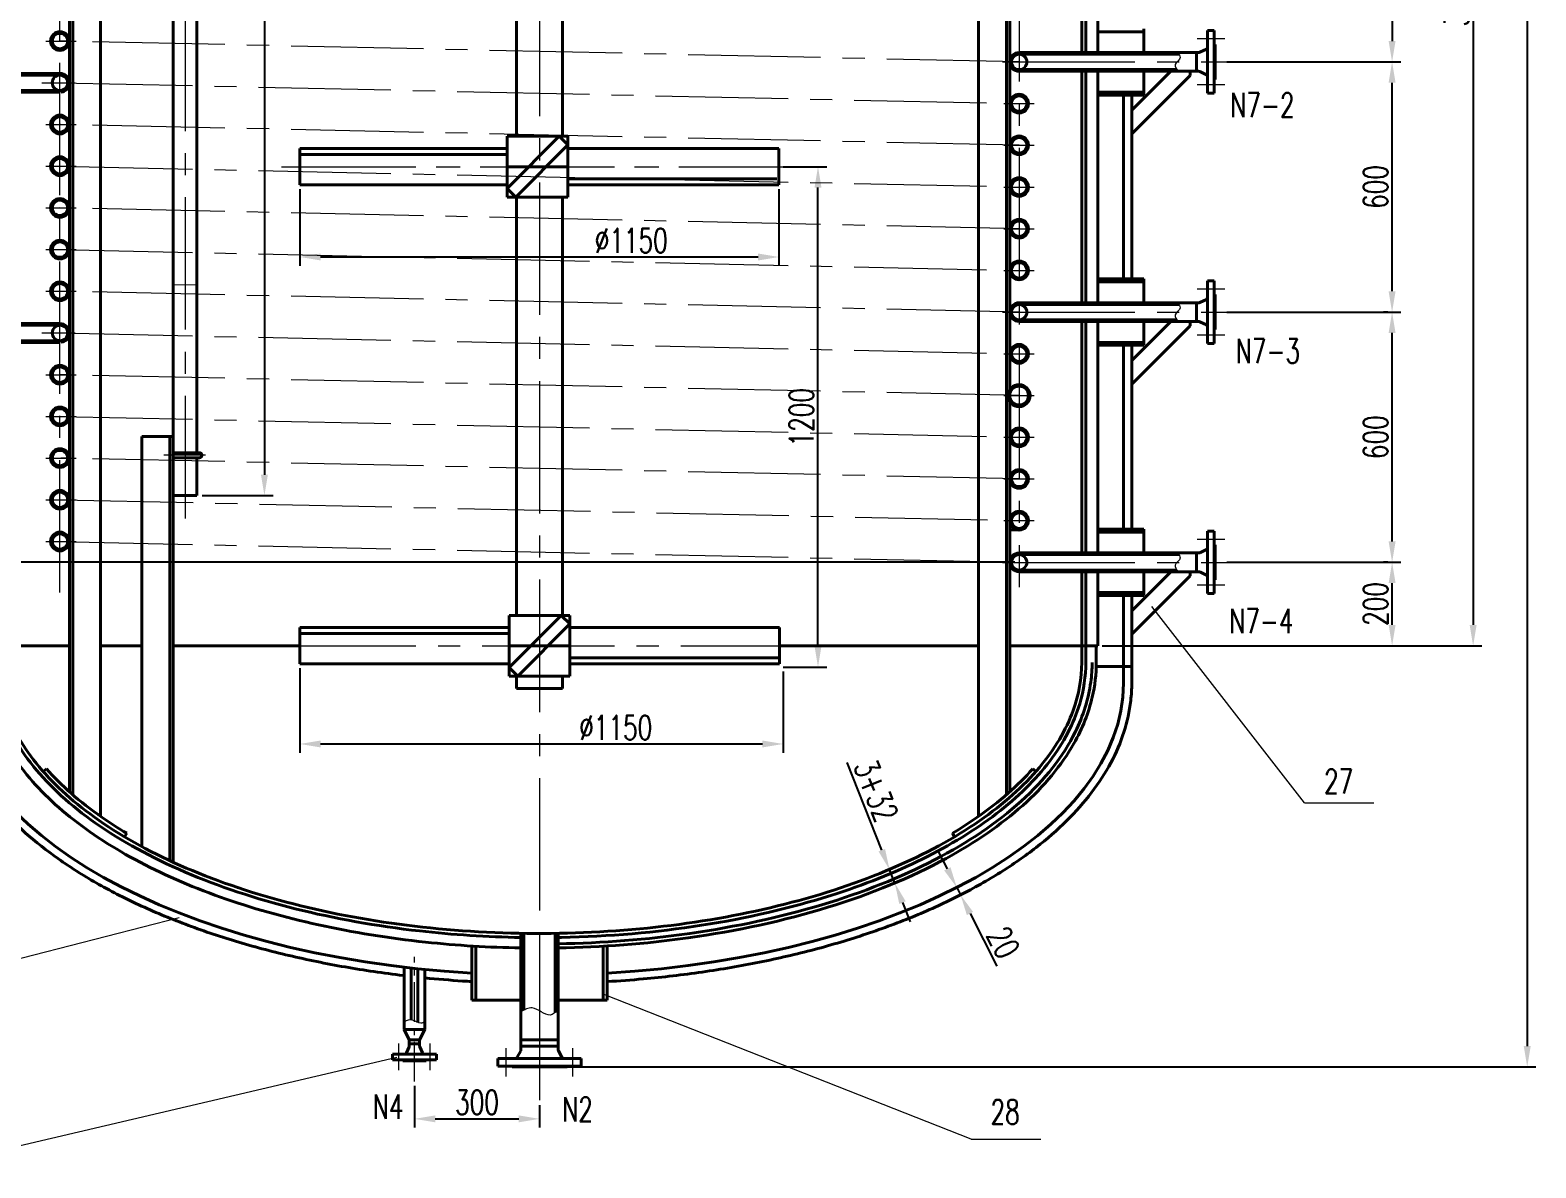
# Model space of a CAD drawing. Header units: millimetres. Extents: x 291 to 885, y 250 to 1091.
# Drawn here: x 417.9 to 634.6, y 651 to 814.7 of the extents above; entities that cross this region are included whole.
import ezdxf

# ---------------------------------------------------------------- set-up
doc = ezdxf.new("R2010")
doc.units = ezdxf.units.MM
for name, pattern in [('CENTER2', [28.575, 19.05, -3.175, 3.175, -3.175]), ('DASHED2', [9.525, 6.35, -3.175]), ('PHANTOM2', [31.75, 15.875, -3.175, 3.175, -3.175, 3.175, -3.175])]:
    doc.linetypes.add(name, pattern=pattern)
for name, color, linetype, lineweight in [('中心线', 4, 'CENTER2', 15), ('双点划线', 6, 'PHANTOM2', 15), ('外壳线', 1, 'Continuous', 40), ('尺寸线', 2, 'Continuous', 15), ('虚线', 5, 'DASHED2', 18)]:
    doc.layers.add(name, color=color, linetype=linetype, lineweight=lineweight)
doc.styles.get("Standard").update_dxf_attribs({"font": 'romans.shx', "width": 0.7, "height": 3.5, "bigfont": 'hzfs.shx'})
doc.dimstyles.new('ISO-25', dxfattribs={"dimtxt": 3.5, "dimasz": 3, "dimexe": 1.25, "dimexo": 0.625, "dimtad": 1, "dimtxsty": 'Standard', "dimcen": 2.5, "dimadec": 1, "dimazin": 2, "dimtfac": 1, "dimtmove": 0, "dimatfit": 0, "dimfxl": 0, "dimarcsym": 0})

# ---------------------------------------------------------------- blocks, each defined once
blk = doc.blocks.new('*D26')
at = {"layer": 'Defpoints', "color": 0}
for p in [(525.68, 795.03), (531.3, 795.03), (525.68, 723.03)]:
    blk.add_point(p, dxfattribs=at)
at = {"layer": '尺寸线', "color": 0, "lineweight": -2}
for p, q in [((526.3, 795.03), (532.55, 795.03)), ((531.3, 726.03), (531.3, 792.03)), ((526.3, 723.03), (532.55, 723.03))]:
    blk.add_line(p, q, dxfattribs=at)
at = {"layer": '尺寸线', "color": 0}
for points in [[(530.8, 792.03), (531.8, 792.03), (531.3, 795.03)], [(530.8, 726.03), (531.8, 726.03), (531.3, 723.03)]]:
    blk.add_solid(points, dxfattribs=at)
at = {"layer": '尺寸线', "color": 0, "insert": (528.92, 758.98), "char_height": 3.5, "attachment_point": 5, "rotation": 90}
blk.add_mtext('1200', dxfattribs=at)
blk = doc.blocks.new('*D93')
at = {"layer": 'Defpoints', "color": 0}
for p in [(456.74, 792.42), (525.68, 792.41), (525.68, 782.04)]:
    blk.add_point(p, dxfattribs=at)
at = {"layer": '尺寸线', "color": 0, "lineweight": -2}
for p, q in [((456.74, 791.8), (456.74, 780.79)), ((525.68, 791.79), (525.68, 780.79)), ((459.74, 782.04), (522.68, 782.04))]:
    blk.add_line(p, q, dxfattribs=at)
at = {"layer": '尺寸线', "color": 0}
for points in [[(459.74, 782.54), (459.74, 781.54), (456.74, 782.04)], [(522.68, 782.54), (522.68, 781.54), (525.68, 782.04)]]:
    blk.add_solid(points, dxfattribs=at)
at = {"layer": '尺寸线', "color": 0, "insert": (504.43, 784.41), "char_height": 3.5, "attachment_point": 5}
blk.add_mtext('%%C1150', dxfattribs=at)
blk = doc.blocks.new('*D94')
at = {"layer": 'Defpoints', "color": 0}
for p in [(443.21, 957.71), (442.05, 747.71), (451.65, 747.71)]:
    blk.add_point(p, dxfattribs=at)
at = {"layer": '尺寸线', "color": 0, "lineweight": -2}
for p, q in [((443.83, 957.71), (452.9, 957.71)), ((451.65, 954.71), (451.65, 750.71)), ((442.68, 747.71), (452.9, 747.71))]:
    blk.add_line(p, q, dxfattribs=at)
at = {"layer": '尺寸线', "color": 0}
for points in [[(451.15, 954.71), (452.15, 954.71), (451.65, 957.71)], [(451.15, 750.71), (452.15, 750.71), (451.65, 747.71)]]:
    blk.add_solid(points, dxfattribs=at)
at = {"layer": '尺寸线', "color": 0, "insert": (449.27, 884.78), "char_height": 3.5, "attachment_point": 5, "rotation": 90}
blk.add_mtext('3500', dxfattribs=at)
blk = doc.blocks.new('*D96')
at = {"layer": 'Defpoints', "color": 0}
for p in [(491.24, 1070.86), (491.24, 665.5), (633.34, 665.5)]:
    blk.add_point(p, dxfattribs=at)
at = {"layer": '尺寸线', "color": 0, "lineweight": -2}
for p, q in [((491.86, 1070.86), (634.59, 1070.86)), ((633.34, 1067.86), (633.34, 668.5)), ((491.86, 665.5), (634.59, 665.5))]:
    blk.add_line(p, q, dxfattribs=at)
at = {"layer": '尺寸线', "color": 0}
for points in [[(632.84, 1067.86), (633.84, 1067.86), (633.34, 1070.86)], [(632.84, 668.5), (633.84, 668.5), (633.34, 665.5)]]:
    blk.add_solid(points, dxfattribs=at)
at = {"layer": '尺寸线', "color": 0, "insert": (630.96, 868.18), "char_height": 3.5, "attachment_point": 5, "rotation": 90}
blk.add_mtext('~6735', dxfattribs=at)
blk = doc.blocks.new('*D100')
at = {"layer": 'Defpoints', "color": 0}
for p in [(589.52, 738.11), (613.9, 738.11), (571.58, 726.11)]:
    blk.add_point(p, dxfattribs=at)
at = {"layer": '尺寸线', "color": 0, "lineweight": -2}
for p, q in [((590.14, 738.11), (615.15, 738.11)), ((613.9, 729.11), (613.9, 735.11)), ((572.2, 726.11), (615.15, 726.11))]:
    blk.add_line(p, q, dxfattribs=at)
at = {"layer": '尺寸线', "color": 0}
for points in [[(613.4, 735.11), (614.4, 735.11), (613.9, 738.11)], [(613.4, 729.11), (614.4, 729.11), (613.9, 726.11)]]:
    blk.add_solid(points, dxfattribs=at)
at = {"layer": '尺寸线', "color": 0, "insert": (611.52, 732.11), "char_height": 3.5, "attachment_point": 5, "rotation": 90}
blk.add_mtext('200', dxfattribs=at)
blk = doc.blocks.new('*D32')
at = {"layer": 'Defpoints', "color": 0}
for p in [(589.52, 774.11), (613.9, 774.11), (613.9, 738.11)]:
    blk.add_point(p, dxfattribs=at)
at = {"layer": '尺寸线', "color": 0, "lineweight": -2}
for p, q in [((590.14, 774.11), (615.15, 774.11)), ((613.9, 741.11), (613.9, 771.11)), ((613.27, 738.11), (612.65, 738.11))]:
    blk.add_line(p, q, dxfattribs=at)
at = {"layer": '尺寸线', "color": 0}
for points in [[(613.4, 771.11), (614.4, 771.11), (613.9, 774.11)], [(613.4, 741.11), (614.4, 741.11), (613.9, 738.11)]]:
    blk.add_solid(points, dxfattribs=at)
at = {"layer": '尺寸线', "color": 0, "insert": (611.52, 756.11), "char_height": 3.5, "attachment_point": 5, "rotation": 90}
blk.add_mtext('600', dxfattribs=at)
blk = doc.blocks.new('*D33')
at = {"layer": 'Defpoints', "color": 0}
for p in [(589.52, 810.11), (613.9, 810.11), (613.9, 774.11)]:
    blk.add_point(p, dxfattribs=at)
at = {"layer": '尺寸线', "color": 0, "lineweight": -2}
for p, q in [((590.14, 810.11), (615.15, 810.11)), ((613.9, 777.11), (613.9, 807.11)), ((613.27, 774.11), (612.65, 774.11))]:
    blk.add_line(p, q, dxfattribs=at)
at = {"layer": '尺寸线', "color": 0}
for points in [[(613.4, 807.11), (614.4, 807.11), (613.9, 810.11)], [(613.4, 777.11), (614.4, 777.11), (613.9, 774.11)]]:
    blk.add_solid(points, dxfattribs=at)
at = {"layer": '尺寸线', "color": 0, "insert": (611.52, 792.11), "char_height": 3.5, "attachment_point": 5, "rotation": 90}
blk.add_mtext('600', dxfattribs=at)
blk = doc.blocks.new('*D34')
at = {"layer": 'Defpoints', "color": 0}
for p in [(589.52, 846.11), (597.52, 810.11), (613.9, 810.11)]:
    blk.add_point(p, dxfattribs=at)
at = {"layer": '尺寸线', "color": 0, "lineweight": -2}
for p, q in [((590.14, 846.11), (615.15, 846.11)), ((613.9, 843.11), (613.9, 813.11)), ((598.15, 810.11), (615.15, 810.11))]:
    blk.add_line(p, q, dxfattribs=at)
at = {"layer": '尺寸线', "color": 0}
for points in [[(613.4, 843.11), (614.4, 843.11), (613.9, 846.11)], [(613.4, 813.11), (614.4, 813.11), (613.9, 810.11)]]:
    blk.add_solid(points, dxfattribs=at)
at = {"layer": '尺寸线', "color": 0, "insert": (611.52, 828.11), "char_height": 3.5, "attachment_point": 5, "rotation": 90}
blk.add_mtext('600', dxfattribs=at)
blk = doc.blocks.new('*D39')
at = {"layer": 'Defpoints', "color": 0}
for p in [(541.59, 693.89), (541.59, 693.89), (542.36, 691.94)]:
    blk.add_point(p, dxfattribs=at)
at = {"layer": '尺寸线', "color": 0, "lineweight": -2}
for p, q in [((540.48, 696.68), (535.5, 709.31)), ((541.01, 693.66), (540.42, 693.43)), ((542.36, 691.94), (541.59, 693.89)), ((541.78, 691.71), (541.19, 691.48)), ((543.46, 689.15), (544.56, 686.36))]:
    blk.add_line(p, q, dxfattribs=at)
at = {"layer": '尺寸线', "color": 0}
for points in [[(540.95, 696.86), (540.02, 696.5), (541.59, 693.89)], [(543.92, 689.33), (542.99, 688.96), (542.36, 691.94)]]:
    blk.add_solid(points, dxfattribs=at)
at = {"layer": '尺寸线', "color": 0, "insert": (539.65, 705.26), "char_height": 3.5, "attachment_point": 5, "rotation": 291.5449}
blk.add_mtext('3+32', dxfattribs=at)
blk = doc.blocks.new('*D40')
at = {"layer": 'Defpoints', "color": 0}
for p in [(551.08, 691.23), (551.27, 691.32), (551.62, 690.16)]:
    blk.add_point(p, dxfattribs=at)
at = {"layer": '尺寸线', "color": 0, "lineweight": -2}
for p, q in [((549.91, 694), (548.55, 696.67)), ((551.27, 691.32), (551.81, 690.25)), ((551.64, 691.51), (552.38, 691.89)), ((552.18, 690.44), (552.93, 690.82)), ((553.17, 687.58), (557.02, 680))]:
    blk.add_line(p, q, dxfattribs=at)
at = {"layer": '尺寸线', "color": 0}
for points in [[(550.36, 694.23), (549.46, 693.77), (551.27, 691.32)], [(553.61, 687.81), (552.72, 687.35), (551.81, 690.25)]]:
    blk.add_solid(points, dxfattribs=at)
at = {"layer": '尺寸线', "color": 0, "insert": (557.95, 683.4), "char_height": 3.5, "attachment_point": 5, "rotation": 296.9089}
blk.add_mtext('20', dxfattribs=at)
blk = doc.blocks.new('*D101')
at = {"layer": 'Defpoints', "color": 0}
for p in [(570.2, 912.71), (571.58, 726.11), (625.56, 726.11)]:
    blk.add_point(p, dxfattribs=at)
at = {"layer": '尺寸线', "color": 0, "lineweight": -2}
for p, q in [((570.82, 912.71), (626.81, 912.71)), ((625.56, 909.71), (625.56, 729.11)), ((572.2, 726.11), (626.81, 726.11))]:
    blk.add_line(p, q, dxfattribs=at)
at = {"layer": '尺寸线', "color": 0}
for points in [[(625.06, 909.71), (626.06, 909.71), (625.56, 912.71)], [(625.06, 729.11), (626.06, 729.11), (625.56, 726.11)]]:
    blk.add_solid(points, dxfattribs=at)
at = {"layer": '尺寸线', "color": 0, "insert": (623.19, 819.41), "char_height": 3.5, "attachment_point": 5, "rotation": 90}
blk.add_mtext('3110', dxfattribs=at)
blk = doc.blocks.new('*D102')
at = {"layer": 'Defpoints', "color": 0}
for p in [(473.24, 663.4), (491.24, 660.62), (491.24, 658.03)]:
    blk.add_point(p, dxfattribs=at)
at = {"layer": '尺寸线', "color": 0, "lineweight": -2}
for p, q in [((473.24, 662.78), (473.24, 656.78)), ((491.24, 660), (491.24, 656.78)), ((476.24, 658.03), (488.24, 658.03))]:
    blk.add_line(p, q, dxfattribs=at)
at = {"layer": '尺寸线', "color": 0}
for points in [[(476.24, 658.53), (476.24, 657.53), (473.24, 658.03)], [(488.24, 658.53), (488.24, 657.53), (491.24, 658.03)]]:
    blk.add_solid(points, dxfattribs=at)
at = {"layer": '尺寸线', "color": 0, "insert": (482.24, 660.41), "char_height": 3.5, "attachment_point": 5}
blk.add_mtext('300', dxfattribs=at)
blk = doc.blocks.new('*D104')
at = {"layer": 'Defpoints', "color": 0}
for p in [(375.71, 771.11), (375.71, 771.11), (560.24, 738.11)]:
    blk.add_point(p, dxfattribs=at)
at = {"layer": '尺寸线', "color": 0, "lineweight": -2}
for p, q in [((375.09, 771.11), (374.46, 771.11)), ((375.71, 741.11), (375.71, 768.11)), ((559.61, 738.11), (374.46, 738.11))]:
    blk.add_line(p, q, dxfattribs=at)
at = {"layer": '尺寸线', "color": 0}
for points in [[(375.21, 768.11), (376.21, 768.11), (375.71, 771.11)], [(375.21, 741.11), (376.21, 741.11), (375.71, 738.11)]]:
    blk.add_solid(points, dxfattribs=at)
at = {"layer": '尺寸线', "color": 0, "insert": (373.34, 754.61), "char_height": 3.5, "attachment_point": 5, "rotation": 90}
blk.add_mtext('587.5', dxfattribs=at)
blk = doc.blocks.new('*D105')
at = {"layer": 'Defpoints', "color": 0}
for p in [(456.74, 723.48), (526.3, 723.03), (526.3, 711.97)]:
    blk.add_point(p, dxfattribs=at)
at = {"layer": '尺寸线', "color": 0, "lineweight": -2}
for p, q in [((456.74, 722.86), (456.74, 710.72)), ((526.3, 722.41), (526.3, 710.72)), ((459.74, 711.97), (523.3, 711.97))]:
    blk.add_line(p, q, dxfattribs=at)
at = {"layer": '尺寸线', "color": 0}
for points in [[(459.74, 712.47), (459.74, 711.47), (456.74, 711.97)], [(523.3, 712.47), (523.3, 711.47), (526.3, 711.97)]]:
    blk.add_solid(points, dxfattribs=at)
at = {"layer": '尺寸线', "color": 0, "insert": (502.2, 714.34), "char_height": 3.5, "attachment_point": 5}
blk.add_mtext('%%C1150', dxfattribs=at)

msp = doc.modelspace()

# ---------------------------------------------------------------- linework, layer by layer
at = {"layer": '中心线'}
for p, q in [((491.237, 1078.518), (491.237, 660.703)), ((440.236, 962.092), (440.236, 744.394)), ((422.235, 733.773), (422.235, 883.366)), ((560.239, 883.474), (560.239, 734.551)), ((420.186, 813.108), (424.545, 813.108)), ((560.239, 810.108), (422.235, 813.108)), ((557.856, 810.108), (591.44, 810.108)), ((391.034, 807.108), (424.415, 807.108)), ((422.235, 807.108), (560.239, 804.108)), ((558.06, 804.108), (562.419, 804.108)), ((420.186, 801.107), (424.545, 801.107)), ((560.239, 798.107), (422.365, 801.107)), ((558.06, 798.107), (562.419, 798.107)), ((420.186, 795.107), (424.545, 795.107)), ((422.235, 795.104), (560.239, 792.107)), ((454.116, 795.033), (527.214, 795.033)), ((454.402, 795.033), (527.5, 795.033)), ((558.06, 792.107), (562.419, 792.107)), ((420.186, 789.107), (424.545, 789.107)), ((560.239, 786.107), (422.235, 789.104)), ((558.06, 786.107), (562.419, 786.107)), ((420.186, 783.107), (424.545, 783.107)), ((422.235, 783.104), (560.239, 780.107)), ((558.06, 780.107), (562.419, 780.107)), ((420.186, 777.107), (424.545, 777.107)), ((560.239, 774.107), (422.235, 777.107)), ((557.856, 774.107), (591.44, 774.107)), ((391.034, 771.106), (424.415, 771.106)), ((422.235, 771.106), (560.239, 768.106)), ((558.06, 768.106), (562.419, 768.106)), ((420.186, 765.106), (424.545, 765.106)), ((560.239, 762.106), (422.235, 765.103)), ((558.06, 762.106), (562.419, 762.106)), ((420.186, 759.106), (424.545, 759.106)), ((422.235, 759.103), (560.239, 756.106)), ((558.06, 756.106), (562.419, 756.106)), ((420.186, 753.106), (424.545, 753.106)), ((560.239, 750.106), (422.365, 753.106)), ((443.167, 753.519), (437.179, 753.519)), ((558.06, 750.106), (562.419, 750.106)), ((420.186, 747.106), (424.545, 747.106)), ((422.365, 747.106), (560.239, 744.106)), ((558.06, 744.106), (562.419, 744.106)), ((420.186, 741.106), (424.545, 741.106)), ((422.235, 741.103), (560.239, 738.105)), ((557.856, 738.105), (591.44, 738.105)), ((454.402, 726.105), (527.5, 726.105))]:
    msp.add_line(p, q, dxfattribs=at)
at = {"layer": '中心线', "ltscale": 0.3}
for p, q in [((589.82, 813.408), (585.86, 813.408)), ((589.82, 806.808), (585.86, 806.808)), ((589.82, 777.407), (585.86, 777.407)), ((589.82, 770.806), (585.86, 770.806)), ((589.82, 741.406), (585.86, 741.406)), ((589.82, 734.805), (585.86, 734.805)), ((473.237, 663.403), (473.237, 681.355)), ((470.986, 665.023), (470.986, 668.863)), ((475.487, 665.023), (475.487, 668.863)), ((486.437, 664.123), (486.437, 668.203)), ((496.037, 664.123), (496.037, 668.203))]:
    msp.add_line(p, q, dxfattribs=at)
at = {"layer": '双点划线'}
for p, q in [((486.584, 791.901), (494.083, 799.4)), ((486.87, 722.973), (494.369, 730.472))]:
    msp.add_line(p, q, dxfattribs=at)
at = {"layer": '外壳线'}
for p, q in [((438.525, 955.251), (438.525, 747.706)), ((441.946, 955.251), (441.946, 753.879)), ((487.937, 934.095), (487.937, 799.4)), ((494.537, 934.095), (494.537, 799.4)), ((423.585, 705.091), (423.585, 885.149)), ((424.065, 704.669), (424.065, 885.149)), ((428.085, 701.544), (428.085, 885.149)), ((554.389, 701.544), (554.389, 885.149)), ((558.409, 704.669), (558.409, 885.149)), ((558.889, 705.091), (558.889, 885.149)), ((569.24, 844.759), (569.24, 811.458)), ((569.84, 844.759), (569.84, 811.458)), ((571.58, 844.759), (571.58, 811.458)), ((578.18, 814.878), (578.18, 811.458)), ((588.32, 814.608), (587.36, 814.608)), ((587.36, 814.608), (587.36, 805.608)), ((588.32, 814.608), (588.32, 805.608)), ((571.58, 814.458), (578.18, 814.458)), ((588.44, 812.628), (588.32, 812.628)), ((588.44, 812.628), (588.44, 807.588)), ((586.092, 811.458), (560.239, 811.458)), ((583.2, 811.218), (560.239, 811.218)), ((585.74, 811.458), (585.74, 808.758)), ((587.189, 811.946), (586.221, 811.487)), ((396.382, 808.458), (422.235, 808.458)), ((398.225, 808.218), (422.235, 808.218)), ((582.927, 808.998), (560.239, 808.998)), ((586.092, 808.758), (560.239, 808.758)), ((569.24, 808.758), (569.24, 775.457)), ((569.84, 808.758), (569.84, 775.457)), ((571.58, 808.758), (571.58, 775.457)), ((582.046, 808.758), (576.44, 803.152)), ((584.84, 808.158), (576.44, 799.757)), ((578.18, 808.758), (578.18, 805.338)), ((584.84, 808.758), (584.84, 808.158)), ((586.221, 808.729), (587.189, 808.269)), ((397.951, 805.998), (422.235, 805.998)), ((588.44, 807.588), (588.32, 807.588)), ((396.382, 805.758), (422.235, 805.758)), ((571.58, 805.758), (578.18, 805.758)), ((571.58, 805.338), (578.18, 805.338)), ((575.24, 805.338), (575.24, 778.877)), ((576.44, 805.338), (576.44, 778.877)), ((588.32, 805.608), (587.36, 805.608)), ((486.584, 797.654), (456.737, 797.637)), ((456.737, 792.421), (456.737, 797.637)), ((495.318, 799.4), (486.584, 799.4)), ((486.584, 799.4), (486.584, 790.666)), ((486.584, 791.901), (494.083, 799.4)), ((487.819, 790.666), (495.318, 798.165)), ((494.083, 799.4), (495.318, 798.165)), ((495.318, 799.4), (495.318, 790.666)), ((525.676, 797.654), (495.318, 797.654)), ((525.676, 797.654), (525.676, 792.413)), ((486.584, 796.78), (456.737, 796.78)), ((486.584, 795.033), (495.318, 795.033)), ((525.39, 793.286), (495.318, 793.286)), ((486.584, 792.413), (456.737, 792.413)), ((486.584, 791.901), (487.819, 790.666)), ((525.676, 792.413), (495.318, 792.413)), ((495.318, 790.666), (486.584, 790.666)), ((487.937, 790.666), (487.937, 730.472)), ((494.537, 790.666), (494.537, 730.472)), ((571.58, 778.877), (578.18, 778.877)), ((571.58, 778.457), (578.18, 778.457)), ((578.18, 778.877), (578.18, 775.457)), ((588.32, 778.607), (587.36, 778.607)), ((587.36, 778.607), (587.36, 769.606)), ((588.32, 778.607), (588.32, 769.606)), ((587.189, 775.945), (586.221, 775.486)), ((588.44, 776.627), (588.32, 776.627)), ((588.44, 776.627), (588.44, 771.587)), ((586.092, 775.457), (560.239, 775.457)), ((583.2, 775.217), (560.239, 775.217)), ((585.74, 775.457), (585.74, 772.757)), ((396.382, 772.457), (422.235, 772.457)), ((398.225, 772.217), (422.235, 772.217)), ((582.927, 772.997), (560.239, 772.997)), ((586.092, 772.757), (560.239, 772.757)), ((569.24, 772.757), (569.24, 739.456)), ((569.84, 772.757), (569.84, 739.456)), ((571.58, 772.757), (571.58, 739.456)), ((582.046, 772.757), (576.44, 767.15)), ((584.84, 772.157), (576.44, 763.756)), ((578.18, 772.757), (578.18, 769.336)), ((584.84, 772.757), (584.84, 772.157)), ((586.221, 772.728), (587.189, 772.268)), ((588.44, 771.587), (588.32, 771.587)), ((396.382, 769.756), (422.235, 769.756)), ((397.951, 769.996), (422.235, 769.996)), ((571.58, 769.756), (578.18, 769.756)), ((571.58, 769.336), (578.18, 769.336)), ((575.24, 769.336), (575.24, 742.876)), ((576.44, 769.336), (576.44, 742.876)), ((588.32, 769.606), (587.36, 769.606)), ((438.525, 756.219), (434.025, 756.219)), ((434.025, 756.219), (434.025, 697.195)), ((438.045, 756.219), (438.045, 695.179)), ((438.525, 756.706), (438.525, 694.957)), ((442.306, 753.879), (438.525, 753.879)), ((442.306, 753.159), (438.525, 753.159)), ((441.946, 753.159), (441.946, 747.706)), ((440.236, 747.706), (438.525, 747.706)), ((441.946, 747.706), (438.525, 747.706)), ((560.21, 742.756), (558.889, 742.785)), ((571.58, 742.876), (578.18, 742.876)), ((571.58, 742.456), (578.18, 742.456)), ((578.18, 742.876), (578.18, 739.456)), ((588.32, 742.606), (587.36, 742.606)), ((587.36, 742.606), (587.36, 733.605)), ((588.32, 742.606), (588.32, 733.605)), ((586.092, 739.456), (560.239, 739.456)), ((583.2, 739.216), (560.239, 739.216)), ((585.74, 739.456), (585.74, 736.755)), ((587.189, 739.944), (586.221, 739.485)), ((588.44, 740.626), (588.32, 740.626)), ((588.44, 740.626), (588.44, 735.585)), ((582.927, 736.995), (560.239, 736.995)), ((586.092, 736.755), (560.239, 736.755)), ((569.24, 736.755), (569.24, 723.705)), ((569.84, 736.755), (569.84, 723.705)), ((571.58, 736.755), (571.58, 726.105)), ((582.046, 736.755), (576.44, 731.149)), ((578.18, 736.755), (578.18, 733.335)), ((584.84, 736.755), (584.84, 736.155)), ((586.221, 736.726), (587.189, 736.267)), ((584.84, 736.155), (576.44, 727.755)), ((588.44, 735.585), (588.32, 735.585)), ((571.58, 733.755), (578.18, 733.755)), ((571.58, 733.335), (578.18, 733.335)), ((575.24, 733.335), (575.24, 720.705)), ((576.44, 733.335), (576.44, 720.705)), ((588.32, 733.605), (587.36, 733.605)), ((495.604, 730.472), (486.87, 730.472)), ((486.87, 730.472), (486.87, 721.738)), ((486.87, 722.973), (494.369, 730.472)), ((494.369, 730.472), (495.604, 729.237)), ((495.604, 730.472), (495.604, 721.738)), ((486.87, 728.725), (456.737, 728.709)), ((456.737, 723.485), (456.737, 728.709)), ((488.105, 721.738), (495.604, 729.237)), ((525.737, 728.725), (495.604, 728.725)), ((525.737, 728.725), (525.737, 723.485)), ((410.895, 726.105), (423.585, 726.105)), ((428.085, 726.105), (434.025, 726.105)), ((438.525, 726.105), (456.737, 726.097)), ((486.87, 727.852), (456.737, 727.852)), ((486.87, 726.105), (495.604, 726.105)), ((525.676, 726.105), (554.389, 726.105)), ((558.889, 726.105), (571.58, 726.105)), ((571.34, 726.105), (571.34, 723.705)), ((525.737, 724.358), (495.604, 724.358)), ((486.87, 723.485), (456.737, 723.485)), ((486.87, 722.973), (488.105, 721.738)), ((495.604, 721.738), (486.87, 721.738)), ((487.937, 721.738), (487.937, 719.938)), ((494.537, 721.738), (494.537, 719.938)), ((525.737, 723.485), (495.604, 723.485)), ((571.331, 723.105), (576.44, 723.105)), ((494.537, 719.938), (487.937, 719.938)), ((419.835, 708.004), (420.285, 708.4)), ((562.639, 708.004), (562.189, 708.4)), ((431.835, 699.125), (431.529, 698.609)), ((550.639, 699.125), (550.946, 698.609)), ((488.567, 669.403), (488.567, 684.727)), ((488.987, 673.688), (488.987, 684.72)), ((493.487, 673.32), (493.487, 684.72)), ((493.907, 669.403), (493.907, 684.727)), ((481.487, 682.906), (481.487, 675.105)), ((482.087, 682.869), (482.087, 675.105)), ((500.387, 682.869), (500.387, 675.105)), ((500.987, 682.906), (500.987, 675.105)), ((481.487, 675.105), (488.567, 675.105)), ((493.907, 675.105), (500.987, 675.105)), ((488.526, 667.825), (488.038, 666.896)), ((488.567, 667.992), (488.567, 669.403)), ((493.907, 669.403), (488.567, 669.403)), ((493.907, 668.503), (488.567, 668.503)), ((493.907, 667.992), (493.907, 669.403)), ((494.436, 666.896), (493.948, 667.825)), ((485.237, 665.623), (485.237, 666.703)), ((497.237, 666.703), (485.237, 666.703)), ((497.237, 665.623), (485.237, 665.623)), ((487.277, 665.503), (487.277, 665.623)), ((495.197, 665.503), (487.277, 665.503)), ((495.197, 665.503), (495.197, 665.623)), ((497.237, 665.623), (497.237, 666.703))]:
    msp.add_line(p, q, dxfattribs=at)
at = {"layer": '外壳线', "ltscale": 0.3}
for p, q in [((471.737, 670.903), (471.737, 679.851)), ((472.757, 672.265), (472.757, 679.733)), ((473.717, 671.902), (473.717, 679.627)), ((474.737, 670.903), (474.737, 679.522)), ((474.737, 670.903), (471.737, 670.903)), ((472.487, 669.403), (471.737, 670.903)), ((474.737, 670.903), (473.987, 669.403)), ((470.086, 666.523), (470.086, 667.363)), ((476.387, 667.363), (470.086, 667.363)), ((472.468, 668.399), (472.098, 667.511)), ((473.987, 669.403), (472.487, 669.403)), ((472.487, 668.491), (472.487, 669.403)), ((473.987, 668.803), (472.487, 668.803)), ((473.987, 668.491), (473.987, 669.403)), ((474.005, 668.399), (474.375, 667.511)), ((476.387, 666.523), (476.387, 667.363)), ((476.387, 666.523), (470.086, 666.523)), ((471.557, 666.403), (471.557, 666.523)), ((474.917, 666.403), (471.557, 666.403)), ((474.917, 666.403), (474.917, 666.523))]:
    msp.add_line(p, q, dxfattribs=at)
at = {"layer": '外壳线'}
for centre, radius in [((422.235, 813.105), 1.35), ((422.235, 813.105), 1.11), ((560.239, 810.108), 1.11), ((422.235, 807.105), 1.11), ((560.239, 804.108), 1.35), ((560.239, 804.108), 1.11), ((422.235, 801.105), 1.35), ((422.235, 801.105), 1.11), ((560.239, 798.107), 1.35), ((560.239, 798.107), 1.112), ((422.235, 795.104), 1.35), ((422.235, 795.104), 1.11), ((560.239, 792.107), 1.35), ((560.239, 792.107), 1.11), ((422.235, 789.104), 1.35), ((422.235, 789.104), 1.11), ((560.239, 786.107), 1.35), ((560.239, 786.107), 1.11), ((422.235, 783.104), 1.35), ((422.235, 783.104), 1.11), ((560.239, 780.107), 1.35), ((560.239, 780.107), 1.11), ((422.235, 777.104), 1.35), ((422.235, 777.104), 1.11), ((560.239, 774.107), 1.11), ((422.235, 771.104), 1.11), ((560.239, 768.106), 1.35), ((560.239, 768.106), 1.11), ((422.235, 765.103), 1.35), ((422.235, 765.103), 1.11), ((560.239, 762.106), 1.59), ((560.239, 762.106), 1.35), ((422.235, 759.103), 1.35), ((422.235, 759.103), 1.11), ((560.239, 756.106), 1.35), ((560.239, 756.106), 1.11), ((422.235, 753.103), 1.35), ((422.235, 753.103), 1.11), ((560.239, 750.106), 1.35), ((560.239, 750.106), 1.11), ((422.235, 747.103), 1.35), ((422.235, 747.103), 1.11), ((560.239, 744.106), 1.35), ((560.239, 744.106), 1.11), ((422.235, 741.103), 1.35), ((422.235, 741.103), 1.11), ((560.239, 738.105), 1.11)]:
    msp.add_circle(centre, radius, dxfattribs=at)
for centre, radius, start, end in [((560.239, 810.108), 1.35, 90, 270), ((586.092, 811.758), 0.3, 270, 295.40772), ((587.06, 812.217), 0.3, 295.40772, 0), ((422.235, 807.105), 1.35, 275.54185, 90), ((586.092, 808.458), 0.3, 64.59228, 90), ((587.06, 807.998), 0.3, 0, 64.59228), ((587.06, 776.216), 0.3, 295.40772, 0), ((560.239, 774.107), 1.35, 90, 270), ((586.092, 775.757), 0.3, 270, 295.40772), ((422.235, 771.104), 1.35, 275.54185, 90), ((586.092, 772.457), 0.3, 64.59228, 90), ((587.06, 771.997), 0.3, 0, 64.59228), ((442.306, 753.519), 0.36, 270, 90), ((560.239, 738.105), 1.35, 90, 270), ((586.092, 739.756), 0.3, 270, 295.40772), ((587.06, 740.215), 0.3, 295.40772, 0), ((586.092, 736.455), 0.3, 64.59228, 90), ((587.06, 735.996), 0.3, 0, 64.59228), ((488.207, 667.992), 0.36, 332.30053, 0), ((494.267, 667.992), 0.36, 180, 207.69947), ((487.719, 667.063), 0.36, 270, 332.30053), ((494.755, 667.063), 0.36, 207.69947, 270)]:
    msp.add_arc(centre, radius, start, end, dxfattribs=at)
at = {"layer": '外壳线', "ltscale": 0.3}
for centre, start, end in [((471.877, 667.603), 270, 337.38014), ((472.247, 668.491), 337.38014, 0), ((474.227, 668.491), 180, 202.61986), ((474.597, 667.603), 202.61986, 270)]:
    msp.add_arc(centre, 0.24, start, end, dxfattribs=at)
at = {"layer": '外壳线'}
for start_param, end_param in [(3.1415927, 4.5960553), (4.8287226, 6.2831853)]:
    msp.add_ellipse((491.237, 720.705), major_axis=(84.003, 0), ratio=0.5, start_param=start_param, end_param=end_param, dxfattribs=at)
for points, knots in [([(411.135, 723.705), (411.135, 721.773), (411.395, 719.842), (412.69, 715.043), (414.06, 712.22), (417.844, 706.849), (420.259, 704.3), (426.006, 699.543), (429.341, 697.334), (436.79, 693.32), (440.907, 691.515), (449.76, 688.368), (454.496, 687.025), (464.4, 684.853), (469.567, 684.022), (479.361, 682.985), (483.957, 682.705), (488.567, 682.627)], [0, 0, 0, 0, 0.1341433, 0.1341433, 0.3387822, 0.3387822, 0.5434212, 0.5434212, 0.7480601, 0.7480601, 0.952699, 0.952699, 1.157338, 1.157338, 1.3619769, 1.3619769, 1.5370143, 1.5370143, 1.5370143, 1.5370143]), ([(412.635, 723.705), (412.635, 721.722), (412.929, 719.739), (414.44, 714.671), (416.099, 711.629), (420.763, 705.848), (423.766, 703.11), (431.064, 697.986), (435.398, 695.616), (445.067, 691.472), (450.4, 689.698), (461.759, 686.846), (467.782, 685.767), (478.767, 684.526), (483.659, 684.211), (488.567, 684.127)], [0, 0, 0, 0, 0.1479894, 0.1479894, 0.3834159, 0.3834159, 0.6188424, 0.6188424, 0.862078, 0.862078, 1.1053136, 1.1053136, 1.3485491, 1.3485491, 1.5366891, 1.5366891, 1.5366891, 1.5366891]), ([(413.235, 723.705), (413.235, 721.678), (413.551, 719.651), (415.092, 714.75), (416.66, 711.903), (421.032, 706.457), (423.834, 703.858), (430.727, 698.899), (434.882, 696.562), (444.18, 692.446), (449.322, 690.667), (460.303, 687.768), (466.141, 686.647), (478.182, 685.129), (484.385, 684.731), (496.802, 684.68), (503.017, 685.027), (515.107, 686.445), (520.981, 687.518), (532.057, 690.326), (537.257, 692.062), (546.689, 696.101), (550.921, 698.403), (557.98, 703.308), (560.872, 705.887), (565.362, 711.23), (566.995, 713.986), (568.826, 719.076), (569.24, 721.39), (569.24, 723.705)], [0, 0, 0, 0, 0.1559108, 0.1559108, 0.3816196, 0.3816196, 0.6073285, 0.6073285, 0.8461331, 0.8461331, 1.0849377, 1.0849377, 1.3237423, 1.3237423, 1.5625469, 1.5625469, 1.8013515, 1.8013515, 2.0401561, 2.0401561, 2.2789607, 2.2789607, 2.5177653, 2.5177653, 2.7437823, 2.7437823, 2.9635551, 2.9635551, 3.1415927, 3.1415927, 3.1415927, 3.1415927]), ([(493.907, 683.227), (500.319, 683.336), (506.705, 683.838), (519.513, 685.667), (525.902, 687.054), (537.764, 690.616), (543.238, 692.792), (552.908, 697.806), (557.104, 700.642), (563.936, 706.825), (566.573, 710.175), (569.465, 716.03), (570.22, 718.442), (570.676, 721.82), (570.74, 722.762), (570.74, 723.705)], [1.6047081, 1.6047081, 1.6047081, 1.6047081, 1.8491112, 1.8491112, 2.111702, 2.111702, 2.3742927, 2.3742927, 2.6368835, 2.6368835, 2.8994743, 2.8994743, 3.074261, 3.074261, 3.1415927, 3.1415927, 3.1415927, 3.1415927]), ([(493.907, 684.127), (494.062, 684.13), (494.217, 684.132), (501.213, 684.273), (508.018, 684.86), (521.094, 686.9), (527.366, 688.351), (537.895, 691.686), (542.313, 693.442), (550.308, 697.39), (553.888, 699.582), (560.045, 704.31), (562.624, 706.845), (566.656, 712.158), (568.111, 714.935), (569.543, 719.73), (569.84, 721.717), (569.84, 723.705)], [1.6049033, 1.6049033, 1.6049033, 1.6049033, 1.6108494, 1.6108494, 1.8731497, 1.8731497, 2.1354499, 2.1354499, 2.3499021, 2.3499021, 2.5643543, 2.5643543, 2.7788065, 2.7788065, 2.9932587, 2.9932587, 3.1415927, 3.1415927, 3.1415927, 3.1415927]), ([(493.907, 682.627), (500.221, 682.734), (506.509, 683.22), (519.654, 685.064), (526.438, 686.547), (538.975, 690.401), (544.725, 692.77), (553.958, 697.808), (557.66, 700.365), (563.843, 705.905), (566.328, 708.891), (569.338, 714.202), (570.233, 716.445), (571.146, 720.373), (571.34, 722.038), (571.34, 723.705)], [1.6045803, 1.6045803, 1.6045803, 1.6045803, 1.8443238, 1.8443238, 2.1220318, 2.1220318, 2.3997397, 2.3997397, 2.6325749, 2.6325749, 2.86541, 2.86541, 3.0258896, 3.0258896, 3.1415927, 3.1415927, 3.1415927, 3.1415927]), ([(406.034, 720.705), (406.034, 719.692), (406.104, 718.679), (406.381, 716.66), (406.588, 715.655), (407.138, 713.656), (407.482, 712.664), (408.506, 710.204), (409.271, 708.748), (411.087, 705.895), (412.139, 704.497), (414.513, 701.773), (415.837, 700.446), (418.739, 697.875), (420.319, 696.63), (423.718, 694.234), (425.537, 693.081), (429.395, 690.88), (431.434, 689.831), (435.713, 687.844), (437.951, 686.908), (442.606, 685.155), (445.021, 684.339), (450.003, 682.837), (452.569, 682.151), (457.828, 680.914), (460.519, 680.363), (466, 679.403), (468.788, 678.994), (471.653, 678.652), (471.695, 678.648), (471.737, 678.643)], [3.1415927, 3.1415927, 3.1415927, 3.1415927, 3.2100276, 3.2100276, 3.2784625, 3.2784625, 3.3468974, 3.3468974, 3.4497535, 3.4497535, 3.5526096, 3.5526096, 3.6554657, 3.6554657, 3.7583217, 3.7583217, 3.8611778, 3.8611778, 3.9640339, 3.9640339, 4.06689, 4.06689, 4.1697461, 4.1697461, 4.2726022, 4.2726022, 4.3754582, 4.3754582, 4.4783143, 4.4783143, 4.4798356, 4.4798356, 4.4798356, 4.4798356]), ([(500.987, 677.785), (502.72, 677.886), (504.447, 678.013), (509.02, 678.423), (511.85, 678.753), (517.429, 679.555), (520.177, 680.029), (525.565, 681.114), (528.204, 681.726), (533.345, 683.084), (535.847, 683.829), (540.688, 685.446), (543.027, 686.317), (547.518, 688.176), (549.67, 689.165), (553.765, 691.25), (555.708, 692.347), (559.365, 694.638), (561.079, 695.833), (564.26, 698.311), (565.726, 699.594), (568.396, 702.236), (569.599, 703.596), (571.727, 706.381), (572.651, 707.806), (574.208, 710.709), (574.84, 712.186), (575.8, 715.175), (576.128, 716.688), (576.393, 719.038), (576.44, 719.871), (576.44, 720.705)], [4.8278898, 4.8278898, 4.8278898, 4.8278898, 4.8897387, 4.8897387, 4.9925948, 4.9925948, 5.0954508, 5.0954508, 5.1983069, 5.1983069, 5.301163, 5.301163, 5.4040191, 5.4040191, 5.5068752, 5.5068752, 5.6097313, 5.6097313, 5.7125874, 5.7125874, 5.8154434, 5.8154434, 5.9182995, 5.9182995, 6.0211556, 6.0211556, 6.1240117, 6.1240117, 6.2268678, 6.2268678, 6.2831853, 6.2831853, 6.2831853, 6.2831853]), ([(420.285, 708.4), (421.342, 707.2), (422.523, 706.024), (425.193, 703.676), (426.693, 702.508), (429.433, 700.609), (430.607, 699.855), (431.835, 699.125)], [0.41433387, 0.41433387, 0.41433387, 0.41433387, 0.51696646, 0.51696646, 0.62490601, 0.62490601, 0.69902324, 0.69902324, 0.69902324, 0.69902324]), ([(562.189, 708.4), (561.133, 707.2), (559.951, 706.024), (557.282, 703.676), (555.781, 702.508), (553.041, 700.609), (551.868, 699.855), (550.639, 699.125)], [0.41433387, 0.41433387, 0.41433387, 0.41433387, 0.51696646, 0.51696646, 0.62490601, 0.62490601, 0.69902324, 0.69902324, 0.69902324, 0.69902324]), ([(474.737, 678.316), (476.537, 678.137), (478.348, 677.987), (480.607, 677.838), (481.046, 677.811), (481.487, 677.785)], [4.516115879, 4.516115879, 4.516115879, 4.516115879, 4.581170417, 4.581170417, 4.596888214, 4.596888214, 4.596888214, 4.596888214])]:
    msp.add_open_spline(points, degree=3, knots=knots, dxfattribs=at)
at = {"layer": '尺寸线'}
for p, q in [((601.288, 703.511), (579.328, 731.747)), ((601.288, 703.511), (611.288, 703.511)), ((350.964, 664.336), (439.369, 687.011)), ((491.237, 684.704), (491.237, 666.877)), ((553.338, 655.114), (500.648, 675.873)), ((350.964, 638.803), (470.695, 666.925)), ((553.338, 655.114), (563.338, 655.114))]:
    msp.add_line(p, q, dxfattribs=at)
at = {"layer": '尺寸线', "ltscale": 0.3}
for points in [[(582.999, 811.458), (583.401, 810.739), (582.691, 809.718), (583.103, 808.758)], [(582.999, 775.457), (583.401, 774.738), (582.691, 773.717), (583.103, 772.757)], [(582.999, 739.456), (583.401, 738.737), (582.691, 737.716), (583.103, 736.755)], [(493.907, 673.662), (492.767, 672.973), (490.164, 674.001), (488.567, 673.46)]]:
    msp.add_spline(points, degree=3, dxfattribs=at)
at = {"layer": '尺寸线'}
msp.add_open_spline([(474.737, 672.009), (474.542, 671.886), (473.957, 671.612), (472.96, 672.489), (472.138, 672.177), (471.737, 671.991)], degree=3, knots=[5.9273995, 5.9273995, 5.9273995, 5.9273995, 16.7896045, 38.3592753, 58.912107, 58.912107, 58.912107, 58.912107], dxfattribs=at)
at = {"layer": '虚线'}
msp.add_line((438.525, 778.103), (441.946, 778.029), dxfattribs=at)

# ---------------------------------------------------------------- texts
at = {"layer": '尺寸线', "char_height": 3.5}
for s, insert, width, attachment_point in [('N7-2', (590.63, 805.651), 3.31119, 1), ('N7-3', (591.418, 770.261), 3.31119, 1), ('N7-4', (590.466, 731.414), 3.31119, 1), ('27', (606.212, 706.588), 10.15308, 5), ('N4', (467.247, 661.514), 3.31119, 1), ('N2', (494.5, 661.147), 3.31119, 1), ('28', (558.222, 659.039), 10.15308, 5)]:
    msp.add_mtext(s, dxfattribs=dict(at, insert=insert, width=width, attachment_point=attachment_point))

# ---------------------------------------------------------------- dimensions: what is measured, and where the dimension line sits
at = {"layer": '尺寸线'}
for base, p1, p2, angle, text, picture, middle, dimtype in [((633.338, 665.503), (491.237, 1070.861), (491.237, 665.503), 90, '~6735', '*D96', (633.338, 868.182), 160), ((451.648, 747.706), (443.206, 957.712), (442.054, 747.706), 90, '3500', '*D94', (451.648, 884.78), 160), ((613.9, 810.108), (589.518, 846.109), (597.52, 810.108), 90, '600', '*D34', (613.9, 828.108), 160), ((531.299, 795.033), (525.676, 723.031), (525.676, 795.033), 90, '1200', '*D26', (531.299, 758.983), 160), ((551.268, 691.325), (551.621, 690.158), (551.078, 691.228), 116.90886, '20', '*D40', (555.835, 682.326), 161)]:
    dim = msp.add_linear_dim(base=base, p1=p1, p2=p2, angle=angle, text=text, dimstyle='ISO-25', dxfattribs=at)
    dim.commit()
    dim.dimension.update_dxf_attribs({"geometry": picture, "text_midpoint": middle, "dimtype": dimtype})
for base, p1, p2, text, picture, middle in [((625.562, 726.105), (570.2, 912.711), (571.58, 726.105), '3110', '*D101', (623.187, 819.408)), ((613.9, 810.108), (613.9, 774.107), (589.518, 810.108), '600', '*D33', (611.525, 792.107)), ((613.9, 774.107), (613.9, 738.105), (589.518, 774.107), '600', '*D32', (611.525, 756.106)), ((375.711, 771.106), (560.239, 738.105), (375.711, 771.106), '587.5', '*D104', (373.336, 754.606)), ((613.9, 738.105), (571.58, 726.105), (589.518, 738.105), '200', '*D100', (611.525, 732.105))]:
    dim = msp.add_linear_dim(base=base, p1=p1, p2=p2, angle=90, text=text, dimstyle='ISO-25', dxfattribs=at)
    dim.commit()
    dim.dimension.update_dxf_attribs({"geometry": picture, "text_midpoint": middle})
for base, p1, p2, picture, middle in [((525.676, 782.039), (456.737, 792.421), (525.676, 792.413), '*D93', (504.428, 782.039)), ((526.301, 711.966), (456.737, 723.485), (526.301, 723.031), '*D105', (502.203, 711.966))]:
    dim = msp.add_linear_dim(base=base, p1=p1, p2=p2, text='%%C1150', dimstyle='ISO-25', dxfattribs=at)
    dim.commit()
    dim.dimension.update_dxf_attribs({"geometry": picture, "text_midpoint": middle, "dimtype": 160})
dim = msp.add_aligned_dim(p1=(542.358, 691.936), p2=(541.586, 693.889), distance=0.001, text='3+32', dimstyle='ISO-25', dxfattribs=at)
dim.commit()
dim.dimension.update_dxf_attribs({"geometry": '*D39', "text_midpoint": (539.648, 705.264)})
dim = msp.add_linear_dim(base=(491.237, 658.031), p1=(473.237, 663.403), p2=(491.237, 660.623), text='300', dimstyle='ISO-25', dxfattribs=at)
dim.commit()
dim.dimension.update_dxf_attribs({"geometry": '*D102', "text_midpoint": (482.237, 660.406)})

doc.saveas('drawing.dxf')
